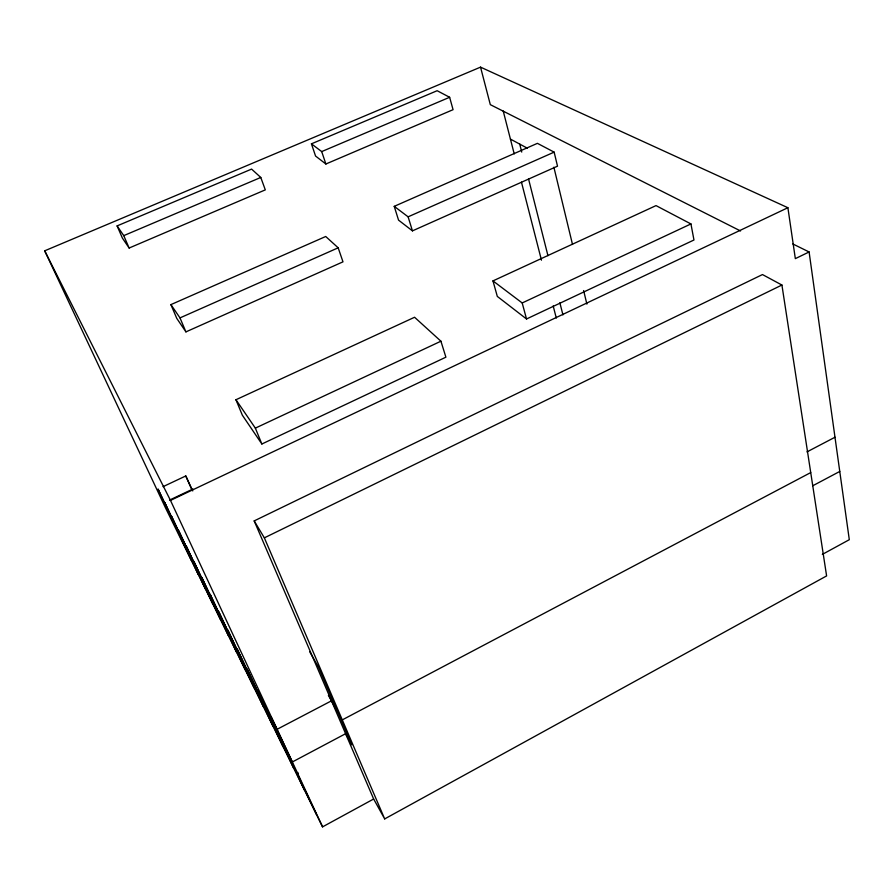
<?xml version="1.0" encoding="UTF-8"?>
<svg xmlns="http://www.w3.org/2000/svg" width="894" height="894" viewBox="0 0 894 894"><rect width="100%" height="100%" fill="white"/><g stroke="black" fill="none" stroke-linecap="round" stroke-linejoin="round"><path stroke-width="1.34" d="M384.677 818.915L826.604 575.915L781.915 285.03L762.47 274.559L254.187 520.9L373.647 799.012L384.677 818.915L264.356 537.853L254.187 520.9M822.324 554.403L849.3 539.697L809.104 251.963L795.336 258.634L787.893 207.721L480.536 67.139L44.7 250.812L165.625 508.127L322.566 826.861L373.647 799.012M812.635 485.833L839.768 471.44M342.29 719.882L810.724 472.58M331.473 700.829L277.106 729.292L271.173 717.29L292.338 761.979L345.598 733.706L351.834 744.78L318.599 667.27L309.659 651.704M806.958 451.906L834.985 437.233M264.356 537.853L781.915 285.03M169.558 500.081L192.88 489.04M44.7 250.812L170.475 500.394L787.893 207.721M163.077 486.649L185.784 475.954L192.735 490.918M261.864 444.005L445.894 357.187L440.921 341.206L414.57 317.258L235.949 399.741L242.33 415.162L261.864 444.005L255.349 428.125L235.949 399.741M526.521 318.979L693.967 239.994L690.939 223.936L656.017 205.609L492.974 280.895L497.31 296.417L526.521 318.979L522.197 302.965L492.974 280.895M522.197 302.965L690.939 223.936M255.349 428.125L440.921 341.206M185.918 331.886L342.983 261.841L338.178 247.817L325.718 236.497L170.91 304.608L176.755 318.353L185.918 331.886L179.996 317.895L170.91 304.608M412.447 230.864L557.51 166.172L554.146 152.136L537.406 143.342L394.232 206.346L398.545 220.125L412.447 230.864L408.111 216.829L394.232 206.346M179.996 317.895L338.178 247.817M408.111 216.829L554.146 152.136M129.127 248.029L265.306 189.874L260.78 177.459L251.583 169.1L117.103 225.903L122.4 238.106L129.127 248.029L123.752 235.636L117.103 225.903M325.874 164.004L453.068 109.683L449.637 97.278L437.144 90.719L311.425 143.833L315.56 156.037L325.874 164.004L321.706 151.589L311.425 143.833M123.752 235.636L260.78 177.459M321.706 151.589L449.637 97.278M792.866 243.973L809.104 251.963M740.556 230.976L490.314 104.654L480.536 67.139M510.418 139.084L527.281 148.169M328.4 695.409L337.664 711.736M293.578 768.013L257.338 689.71L316.409 814.356M275.654 729.582L247.035 668.902L283.107 746.736M265.339 708.696L237.189 648.999L273.061 726.33M255.46 688.671L227.758 629.935L263.428 706.752M245.995 669.472L218.717 611.675L254.164 687.944M236.899 651.044L210.056 594.152L245.258 669.863M228.171 633.343L201.731 577.334L236.698 652.475M219.768 616.324L193.73 561.175L228.451 635.723M211.688 599.952L186.041 545.631L220.505 619.598M203.921 584.195L178.644 530.678L212.85 604.042M196.423 569.009L171.525 516.285L205.464 589.034M189.204 554.369L164.652 502.406L198.323 574.551M182.231 540.244L158.037 489.029L191.439 560.549M170.475 500.394L322.566 826.861M286.426 751.418L304.519 790.218M185.784 475.954L191.864 489.811M503.221 111.001L514.218 153.891M521.459 182.141L541.462 260.188M553.185 305.938L556.291 318.052M519.693 144.001L521.738 152.069M528.555 178.99L547.955 255.695M559.867 302.787L562.941 314.9M553.878 167.212L572.506 244.464M583.626 290.55L586.889 304.105M297.847 772.427L298.149 775.187"/></g></svg>
